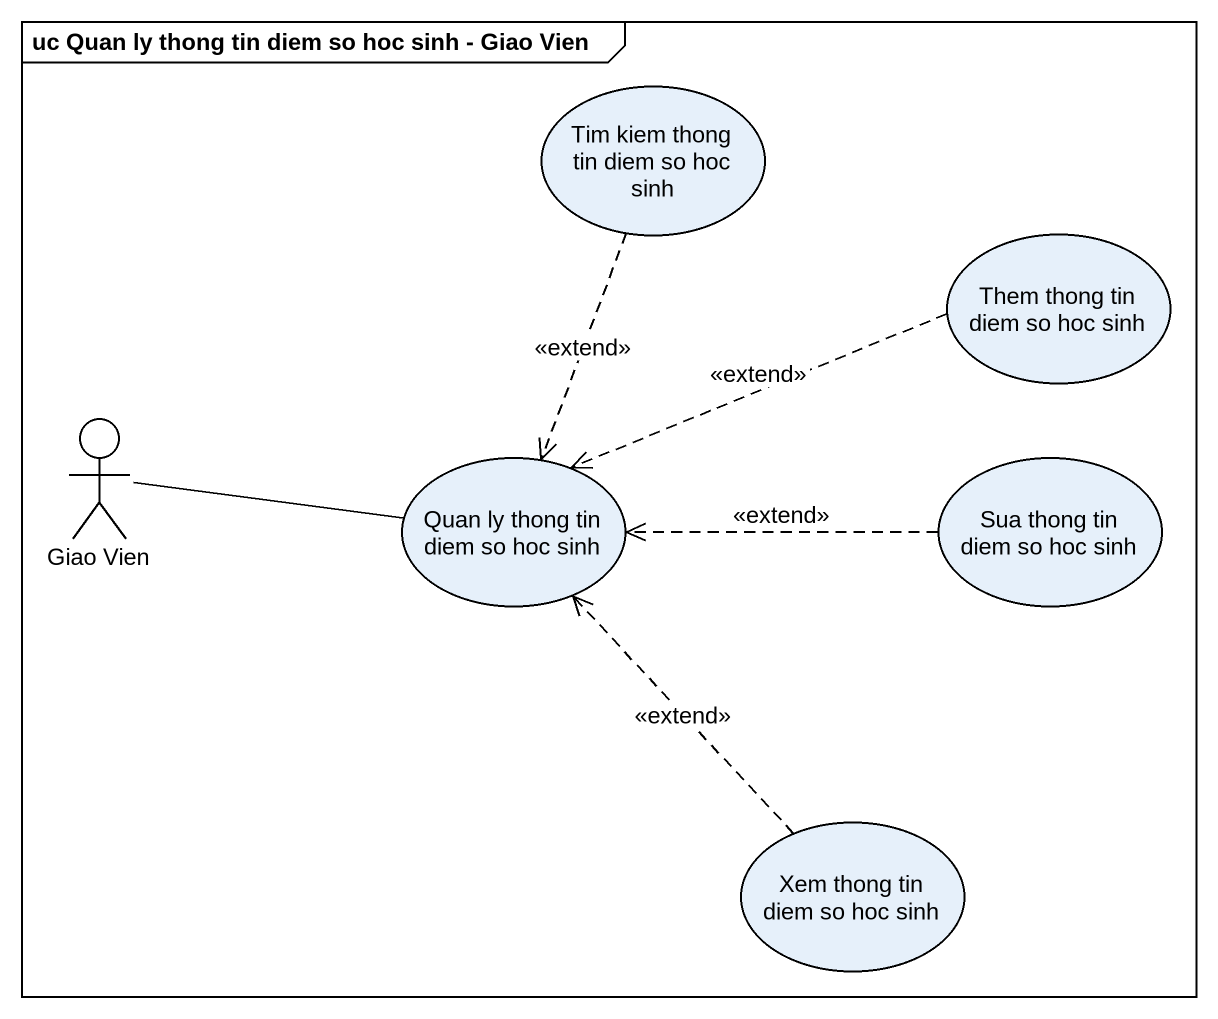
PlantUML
@startuml
mainframe uc Quan ly thong tin diem so hoc sinh - Giao Vien
usecase "Tim kiem thong tin diem so hoc sinh" as Tim_kiem_thong_tin_diem_so
usecase "Them thong tin diem so hoc sinh" as Them_thong_tin_diem_so_hoc
actor "Giao Vien" as Giao_Vien
usecase "Quan ly thong tin diem so hoc sinh" as Quan_ly_thong_tin_diem_so
usecase "Sua thong tin diem so hoc sinh" as Sua_thong_tin_diem_so_hoc
usecase "Xem thong tin diem so hoc sinh" as Xem_thong_tin_diem_so_hoc
Tim_kiem_thong_tin_diem_so ..> Quan_ly_thong_tin_diem_so : <<extend>>
Them_thong_tin_diem_so_hoc .left.> Quan_ly_thong_tin_diem_so : <<extend>>
Giao_Vien -right- Quan_ly_thong_tin_diem_so
Sua_thong_tin_diem_so_hoc .left.> Quan_ly_thong_tin_diem_so : <<extend>>
Xem_thong_tin_diem_so_hoc .up.> Quan_ly_thong_tin_diem_so : <<extend>>
@enduml
